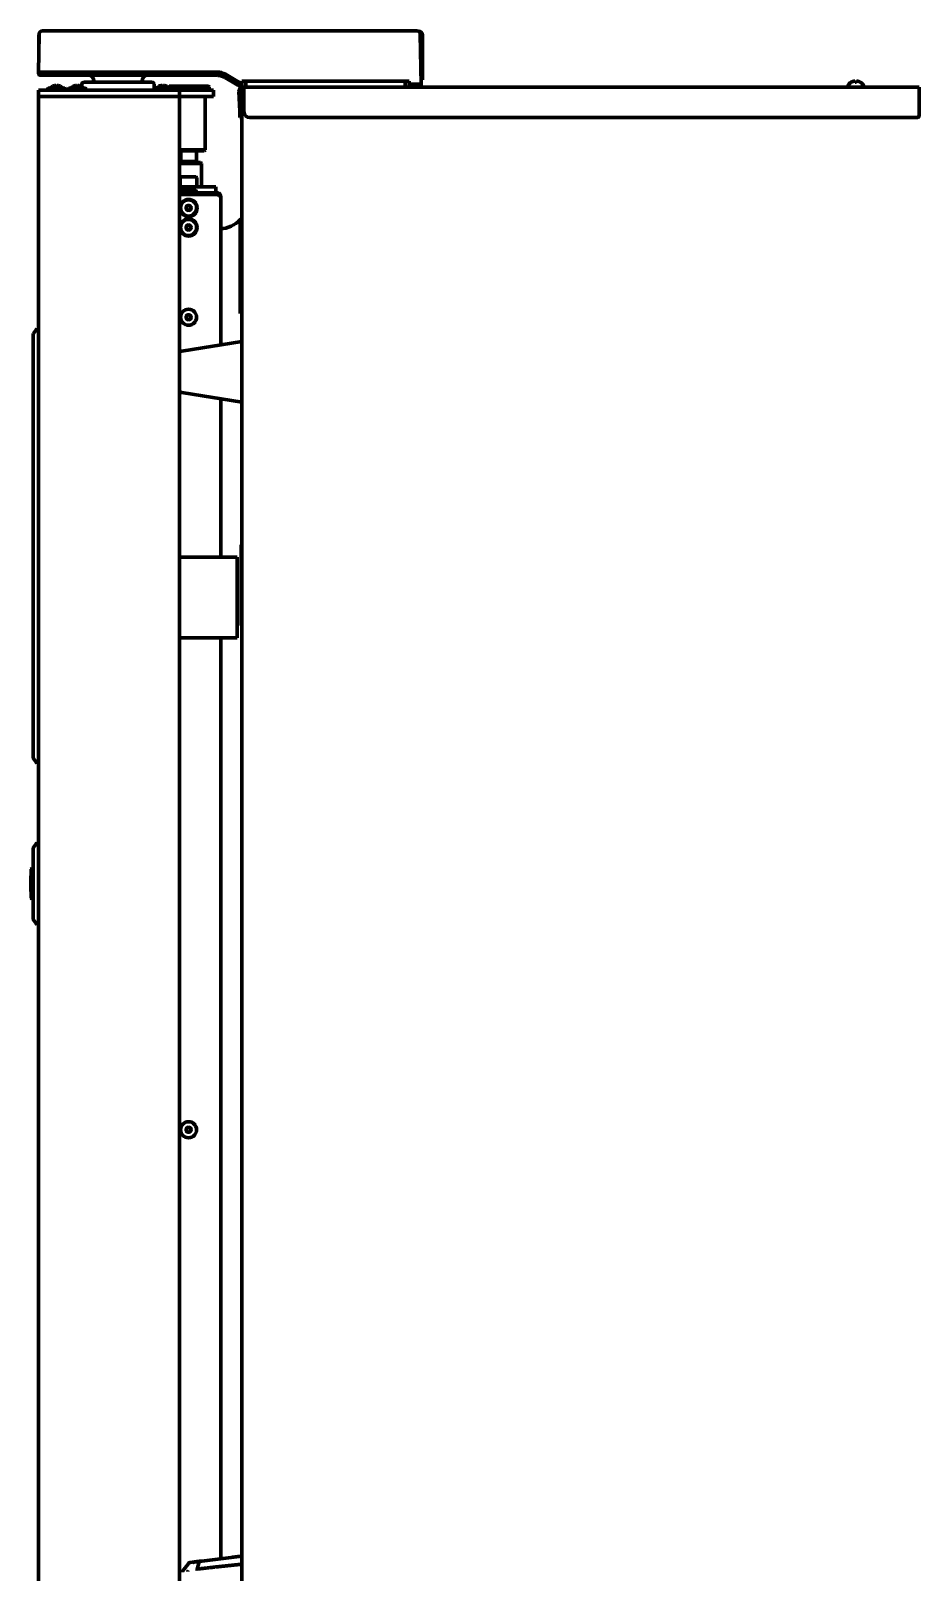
# Model space of a CAD drawing. Header units: inches. Extents: x -2898 to 7248, y 606 to 5598.
# Drawn here: x 1015 to 1456, y 3344 to 4108 of the extents above; entities that cross this region are included whole.
import ezdxf

# ---------------------------------------------------------------- set-up
doc = ezdxf.new("R2010")
doc.units = ezdxf.units.IN

msp = doc.modelspace()

# ---------------------------------------------------------------- linework, layer by layer
at = {"linetype": 'Continuous', "lineweight": 70}
for p, q in [((1019.35, 4106.57), (1019.02, 4087.84)), ((1019.22, 4106.34), (1019.22, 4099.3)), ((1107.89, 4108.34), (1021.15, 4108.34)), ((1111.88, 4108.34), (1107.89, 4108.34)), ((1118.56, 4108.34), (1111.88, 4108.34)), ((1122.57, 4108.34), (1118.56, 4108.34)), ((1206.79, 4108.34), (1122.57, 4108.34)), ((1209.02, 4081.84), (1208.59, 4106.57)), ((1208.82, 4106.34), (1208.82, 4093.3)), ((1209.62, 4106.34), (1209.62, 4086.09)), ((1019.02, 4087.84), (1020.02, 4087.84)), ((1019.02, 4087.84), (1019.03, 4087.33)), ((1020.02, 4087.84), (1107.89, 4087.84)), ((1020.03, 4086.34), (1106.95, 4086.34)), ((1067, 4082.84), (1041.58, 4082.84)), ((1046.57, 4083.4), (1046.58, 4082.84)), ((1075.47, 4082.84), (1067, 4082.84)), ((1070.46, 4082.84), (1070.47, 4083.4)), ((1111.89, 4086.77), (1118.57, 4082.92)), ((1111.95, 4085), (1118.08, 4081.47)), ((1120.02, 4080.34), (1120.02, 4083.34)), ((1120.02, 4083.34), (1122.02, 4083.34)), ((1201.02, 4083.34), (1122.02, 4083.34)), ((1122.02, 4080.34), (1122.02, 4083.34)), ((1201.02, 4080.34), (1201.02, 4083.34)), ((1201.02, 4083.34), (1203.02, 4083.34)), ((1203.02, 4080.34), (1203.02, 4083.34)), ((1209.02, 4082.84), (1209, 4084.09)), ((1209.02, 4083.62), (1209.02, 4082.84)), ((1209.02, 4082.83), (1209.02, 4082.84)), ((1209.62, 4086.09), (1209.62, 4084.09)), ((1422.39, 4082.79), (1422.39, 4082.82)), ((1426.99, 4082.82), (1426.99, 4082.79)), ((1019.02, 4078.84), (1021.02, 4078.84)), ((1019.02, 4078.84), (1019.02, 4075.84)), ((1019.02, 4075.85), (1019.02, 4075.84)), ((1021.02, 4075.84), (1019.02, 4075.84)), ((1019.02, 4075.84), (1021.02, 4075.84)), ((1019.02, 2427.84), (1019.02, 4075.84)), ((1021.02, 4078.84), (1087.02, 4078.84)), ((1021.02, 4075.84), (1087.02, 4075.84)), ((1023.52, 4079.44), (1023.52, 4079.24)), ((1023.92, 4079.84), (1032.12, 4079.84)), ((1026.15, 4080.82), (1026.15, 4080.84)), ((1027.65, 4080.82), (1027.65, 4081.22)), ((1028.4, 4081.22), (1028.4, 4080.82)), ((1029.9, 4080.82), (1029.9, 4080.84)), ((1032.52, 4079.24), (1032.52, 4079.44)), ((1033.77, 4079.44), (1033.77, 4079.24)), ((1034.17, 4079.84), (1042.37, 4079.84)), ((1036.4, 4080.82), (1036.4, 4080.84)), ((1037.9, 4080.82), (1037.9, 4081.22)), ((1038.65, 4081.22), (1038.65, 4080.82)), ((1040.15, 4080.82), (1040.15, 4080.84)), ((1040.58, 4081.86), (1040.55, 4080.57)), ((1042.77, 4079.24), (1042.77, 4079.44)), ((1076.27, 4079.44), (1076.27, 4079.24)), ((1076.51, 4079.81), (1076.47, 4081.86)), ((1076.67, 4079.84), (1084.87, 4079.84)), ((1078.9, 4080.82), (1078.9, 4080.84)), ((1080.4, 4080.82), (1080.4, 4081.22)), ((1081.15, 4081.22), (1081.15, 4080.82)), ((1082.65, 4080.82), (1082.65, 4080.84)), ((1084.02, 4080.84), (1083.77, 4080.59)), ((1103.77, 4080.59), (1083.77, 4080.59)), ((1083.77, 4080.59), (1083.77, 4079.84)), ((1093.77, 4080.84), (1084.02, 4080.84)), ((1085.24, 4079.09), (1103.77, 4079.09)), ((1085.27, 4079.24), (1085.27, 4079.44)), ((1087.02, 4078.84), (1089.02, 4078.84)), ((1089.02, 4075.84), (1087.02, 4075.84)), ((1087.02, 4075.84), (1089.02, 4075.84)), ((1089.02, 4078.84), (1094.95, 4078.84)), ((1089.02, 4078.84), (1089.02, 4075.84)), ((1089.02, 4075.84), (1094.95, 4075.84)), ((1089.02, 2437.84), (1089.02, 4075.84)), ((1103.52, 4080.84), (1093.77, 4080.84)), ((1094.95, 4078.84), (1096.95, 4078.84)), ((1096.95, 4075.84), (1094.95, 4075.84)), ((1096.95, 4078.84), (1104.02, 4078.84)), ((1096.95, 4075.84), (1104.02, 4075.84)), ((1101.77, 4049.34), (1101.77, 4075.84)), ((1103.77, 4080.59), (1103.52, 4080.84)), ((1103.52, 4078.84), (1103.77, 4079.09)), ((1103.77, 4079.09), (1103.77, 4080.59)), ((1104.02, 4078.84), (1106.02, 4078.84)), ((1106.02, 4075.84), (1104.02, 4075.84)), ((1106.02, 4078.84), (1106.02, 4075.84)), ((1118.08, 4081.47), (1119.33, 4080.75)), ((1118.59, 4078.27), (1118.94, 4068.35)), ((1119.59, 4078.31), (1119.94, 4068.39)), ((1120.59, 4080.34), (1120.02, 4080.34)), ((1120.02, 4077.24), (1120.02, 4077.34)), ((1121.02, 4077.24), (1120.02, 4077.24)), ((1120.02, 4077.24), (1120.02, 2412.04)), ((1121.02, 4080.34), (1120.59, 4080.34)), ((1121.02, 4079.34), (1120.59, 4079.34)), ((1121.02, 4080.34), (1121.02, 4078.24)), ((1121.02, 4080.34), (1456.19, 4080.34)), ((1121.02, 4078.24), (1121.02, 4068.34)), ((1203.02, 4081.84), (1208.02, 4081.84)), ((1209.02, 4081.84), (1208.02, 4081.84)), ((1209.01, 4081.33), (1209.02, 4081.84)), ((1209.01, 4081.33), (1209.02, 4081.84)), ((1209.02, 4081.84), (1209.02, 4081.85)), ((1420.69, 4080.94), (1420.69, 4080.74)), ((1428.69, 4080.74), (1428.69, 4080.94)), ((1456.19, 4080.34), (1456.19, 4078.24)), ((1456.19, 4078.24), (1456.19, 4066.34)), ((1119.05, 4065.35), (1118.94, 4068.35)), ((1119.94, 4068.39), (1120.02, 4066.04)), ((1120.02, 4065.39), (1119.05, 4065.35)), ((1124.02, 4065.34), (1455.19, 4065.34)), ((1019.02, 4054.69), (1018.85, 4054.69)), ((1089.02, 4049.34), (1101.77, 4049.34)), ((1089.02, 4048.84), (1101.27, 4048.84)), ((1089.67, 4048.84), (1089.67, 4043.49)), ((1097.47, 4043.49), (1097.47, 4048.84)), ((1101.27, 4048.84), (1101.77, 4049.34)), ((1093.57, 4042.99), (1089.02, 4042.99)), ((1093.57, 4042.49), (1089.02, 4042.49)), ((1089.67, 4043.49), (1089.17, 4042.99)), ((1093.57, 4043.49), (1089.67, 4043.49)), ((1097.47, 4043.49), (1093.57, 4043.49)), ((1099.57, 4042.99), (1093.57, 4042.99)), ((1100.07, 4042.49), (1093.57, 4042.49)), ((1097.97, 4042.99), (1097.47, 4043.49)), ((1100.07, 4042.49), (1099.57, 4042.99)), ((1100.07, 4030.99), (1100.07, 4042.49)), ((1019.02, 4031.02), (1018.85, 4031.02)), ((1019.02, 4031.02), (1018.85, 4031.02)), ((1019.02, 4031.02), (1018.85, 4031.02)), ((1019.02, 4031), (1018.85, 4031)), ((1019.02, 4031), (1018.85, 4031)), ((1019.02, 4030.94), (1018.85, 4030.94)), ((1019.02, 4030.93), (1018.85, 4030.93)), ((1019.02, 4030.92), (1018.85, 4030.92)), ((1089.02, 4030.99), (1105.07, 4030.99)), ((1089.42, 4035.49), (1089.42, 4031.19)), ((1089.92, 4035.99), (1093.57, 4035.99)), ((1090.87, 4029.39), (1096.27, 4029.39)), ((1093.57, 4035.99), (1097.22, 4035.99)), ((1097.72, 4031.19), (1097.72, 4035.49)), ((1105.07, 4030.99), (1107.07, 4030.99)), ((1107.07, 4030.99), (1107.07, 4027.99)), ((1018.85, 4024.84), (1019.02, 4024.84)), ((1019.02, 4028.23), (1018.92, 4028.23)), ((1019.02, 4022.11), (1018.92, 4022.11)), ((1107.08, 4027.99), (1089.02, 4027.99)), ((1106.8, 4027.19), (1089.02, 4027.19)), ((1107.36, 4027.19), (1106.82, 4027.19)), ((1109.51, 3952.57), (1109.51, 4025.89)), ((1019.02, 4017.2), (1018.92, 4017.2)), ((1119.14, 3968.19), (1119.14, 4014.67)), ((1018.85, 4003.43), (1019.02, 4003.43)), ((1018.85, 4003.42), (1019.02, 4003.42)), ((1018.85, 4003.4), (1019.02, 4003.4)), ((1018.85, 3979.78), (1019.02, 3979.78)), ((1016.61, 3958.27), (1017.87, 3960.12)), ((1019.02, 3960.34), (1018.29, 3960.34)), ((1016.52, 3956.34), (1016.52, 3957.99)), ((1016.52, 3749.34), (1016.52, 3956.34)), ((1090.21, 3949.52), (1120.02, 3954.24)), ((1090.21, 3928.97), (1120.02, 3924.24)), ((1109.51, 3847.23), (1109.51, 3925.9)), ((1120.02, 3853.34), (1119.72, 3853.34)), ((1119.72, 3813.34), (1119.72, 3853.34)), ((1115.51, 3847.24), (1089.02, 3847.24)), ((1115.51, 3847.24), (1117.71, 3847.24)), ((1117.71, 3807.24), (1117.71, 3847.24)), ((1115.51, 3807.24), (1089.02, 3807.24)), ((1109.51, 3350.56), (1109.51, 3807.23)), ((1115.51, 3807.24), (1117.71, 3807.24)), ((1120.02, 3813.34), (1119.72, 3813.34)), ((1016.52, 3747.7), (1016.52, 3749.34)), ((1016.61, 3747.42), (1017.87, 3745.56)), ((1019.02, 3745.34), (1018.29, 3745.34)), ((1016.52, 3701.09), (1016.52, 3702.99)), ((1016.52, 3669.59), (1016.52, 3701.09)), ((1016.61, 3703.27), (1017.87, 3705.12)), ((1018.29, 3705.34), (1019.02, 3705.34)), ((1015.52, 3692.59), (1015.52, 3685.34)), ((1016.02, 3692.84), (1015.77, 3692.84)), ((1015.27, 3688.66), (1015.27, 3682.03)), ((1015.52, 3685.34), (1015.52, 3678.09)), ((1015.77, 3677.84), (1016.02, 3677.84)), ((1016.52, 3667.7), (1016.52, 3669.59)), ((1016.61, 3667.42), (1017.87, 3665.56)), ((1018.29, 3665.34), (1019.02, 3665.34)), ((1094.42, 3348.7), (1096.56, 3348.96)), ((1098.79, 3348.94), (1097.84, 3345.38)), ((1093.75, 3348.32), (1090.73, 3344.46)), ((1119.59, 3347.76), (1120.02, 3347.81))]:
    msp.add_line(p, q, dxfattribs=at)
for centre, radius in [((1093.57, 4020.49), 4.25), ((1093.57, 4020.49), 4), ((1093.57, 4020.49), 1.25), ((1093.57, 4020.49), 1.15), ((1093.57, 4010.79), 4.25), ((1093.57, 4010.79), 4), ((1093.57, 4010.79), 1.25), ((1093.57, 4010.79), 1.15), ((1093.57, 3966.29), 4), ((1093.57, 3966.29), 1.25), ((1093.57, 3966.29), 1.15), ((1093.57, 3563.29), 4), ((1093.57, 3563.29), 1.25), ((1093.57, 3563.29), 1.15)]:
    msp.add_circle(centre, radius, dxfattribs=at)
for centre, radius, start, end in [((1021.15, 4106.54), 1.8, 90, 179), ((1206.79, 4106.54), 1.8, 1, 90), ((1207.82, 4106.34), 1.8, 0, 90), ((1020.03, 4087.34), 1, 181, 270), ((1041.58, 4081.84), 1, 90, 179), ((1043.57, 4083.34), 3, 1, 90), ((1073.47, 4083.34), 3, 90, 179), ((1075.47, 4081.84), 1, 1, 90), ((1424.89, 4078.72), 4.8, 121.58373, 149.69882), ((1424.69, 4079.04), 3.78, 90.00345, 97.60407), ((1424.69, 4079.04), 3.78, 82.39595, 89.99653), ((1424.49, 4078.72), 4.8, 30.30118, 58.41865), ((1023.92, 4079.44), 0.4, 90, 180), ((1023.92, 4079.24), 0.4, 180, 270), ((1028.02, 4077.59), 3.75, 120, 143.1301), ((1028.02, 4077.59), 3.73, 103.56267, 120.16679), ((1028.02, 4077.59), 3.25, 83.36926, 96.63074), ((1028.02, 4077.59), 3.73, 59.83321, 76.43733), ((1028.02, 4077.59), 3.75, 36.8699, 60), ((1032.12, 4079.44), 0.4, 0, 90), ((1032.12, 4079.24), 0.4, 270, 0), ((1034.17, 4079.44), 0.4, 90, 180), ((1034.17, 4079.24), 0.4, 180, 270), ((1038.27, 4077.59), 3.75, 120, 143.1301), ((1038.27, 4077.59), 3.73, 103.56267, 120.16679), ((1038.27, 4077.59), 3.25, 83.36926, 96.63074), ((1038.27, 4077.59), 3.73, 59.83321, 76.43733), ((1038.27, 4077.59), 3.75, 36.8699, 60), ((1042.37, 4079.44), 0.4, 0, 90), ((1042.37, 4079.24), 0.4, 270, 0), ((1076.01, 4079.34), 0.5, 270, 314.58573), ((1076.67, 4079.44), 0.4, 90, 180), ((1076.67, 4079.24), 0.4, 180, 270), ((1080.77, 4077.59), 3.75, 120, 143.1301), ((1080.77, 4077.59), 3.73, 103.56267, 120.16679), ((1080.77, 4077.59), 3.25, 83.36926, 96.63074), ((1080.77, 4077.59), 3.73, 59.83321, 76.43733), ((1080.77, 4077.59), 3.75, 36.8699, 60), ((1084.87, 4079.44), 0.4, 0, 90), ((1084.87, 4079.24), 0.4, 270, 0), ((1120.59, 4078.34), 2, 90, 182), ((1120.59, 4078.34), 1, 90, 182), ((1122.02, 4077.34), 2, 120.00094, 180), ((1208.01, 4081.34), 1, 270, 359), ((1421.09, 4080.94), 0.4, 149.69882, 180), ((1421.09, 4080.74), 0.4, 180, 270), ((1428.29, 4080.74), 0.4, 270, 0), ((1428.29, 4080.94), 0.4, 0, 30.30118), ((1089.92, 4035.49), 0.5, 90, 180), ((1089.62, 4031.19), 0.2, 180, 270), ((1090.87, 4028.09), 1.3, 90, 174.78409), ((1096.27, 4028.09), 1.3, 5.21591, 90), ((1097.22, 4035.49), 0.5, 0, 90), ((1097.52, 4031.19), 0.2, 270, 0), ((1089.78, 4028.19), 0.2, 174.78409, 270), ((1097.37, 4028.19), 0.2, 270, 5.21591), ((1106.8, 4023.19), 4, 76.89634, 90), ((1109.01, 4023.89), 13.69, 271.07926, 317.70051), ((1119.59, 4014.27), 0.6, 102.99146, 137.7005), ((1119.57, 4014.37), 0.5, 23.82246, 102.99146), ((1018.29, 3959.84), 0.5, 90, 145.71312), ((1017.02, 3957.99), 0.5, 145.71312, 180), ((1090.52, 3947.55), 2, 99, 138.59128), ((1090.52, 3930.94), 2, 221.40872, 261), ((1017.02, 3747.7), 0.5, 180, 214.28688), ((1018.29, 3745.84), 0.5, 214.28688, 270), ((1017.02, 3702.99), 0.5, 145.71312, 180), ((1018.29, 3704.84), 0.5, 90, 145.71312), ((1015.77, 3692.59), 0.25, 90, 180), ((1016.02, 3693.34), 0.5, 270, 0), ((1015.77, 3678.09), 0.25, 180, 270), ((1016.02, 3677.34), 0.5, 0, 90), ((1017.02, 3667.7), 0.5, 180, 214.28688), ((1018.29, 3665.84), 0.5, 214.28688, 270), ((1094.54, 3347.71), 1, 97, 142)]:
    msp.add_arc(centre, radius, start, end, dxfattribs=at)
for centre, major_axis, ratio, start_param, end_param in [((1106.95, 4076.34), (0, 10), 1, 6.197847, 6.283185), ((1107.99, -19173.99), (0, 23261.84), 0.017452, 6.273577, 6.283427), ((1106.95, 4076.34), (4.85, 8.75), 1, 6.265417, 6.322464), ((1242.7, 2157.68), (-33.62, 1929.43), 0.001054, 0.053755, 0.060422), ((1242.05, 2194.94), (-32.97, 1892.13), 0.001054, 0.053966, 0.060418), ((1027.4, 4077.59), (0, -3.64), 0.707107, 3.044426, 3.23876), ((1028.65, 4077.59), (0, 3.64), 0.707107, 6.186018, 6.380352), ((1037.65, 4077.59), (0, -3.64), 0.707107, 3.044426, 3.23876), ((1038.9, 4077.59), (0, 3.64), 0.707107, 6.186018, 6.380352), ((1080.15, 4077.59), (0, -3.64), 0.707107, 3.044426, 3.23876), ((1081.4, 4077.59), (0, 3.64), 0.707107, 6.186018, 6.380352), ((1124.02, 4068.34), (3, 0), 0.99863, 3.141593, 4.712389), ((1455.19, 4066.34), (1, 0), 0.99863, 4.712389, 6.283185), ((1091.52, 3343.85), (-0.123, 0.992), 1, 0.783816, 1.428934), ((1094.15, 3344.17), (0.12, -0.993), 0.961409, 3.928968, 4.596933)]:
    msp.add_ellipse(centre, major_axis=major_axis, ratio=ratio, start_param=start_param, end_param=end_param, dxfattribs=at)
for points, knots in [([(1107.8, 4086.31), (1108.12, 4086.28), (1108.44, 4086.24), (1109.06, 4086.12), (1109.68, 4085.98), (1110.28, 4085.78), (1110.87, 4085.55), (1111.16, 4085.42), (1111.45, 4085.27)], [0, 0, 0, 0, 0.25, 0.25, 0.5, 0.75, 0.75, 1, 1, 1, 1]), ([(1118.57, 4082.92), (1118.88, 4082.75), (1119.19, 4082.6), (1119.67, 4082.4), (1119.83, 4082.34), (1119.99, 4082.28)], [0, 0, 0, 0, 0.670691, 0.670691, 1, 1, 1, 1]), ([(1208.98, 4084.09), (1208.98, 4084.06), (1208.98, 4084.04), (1208.99, 4083.96), (1208.99, 4083.87), (1208.99, 4083.8), (1208.99, 4083.76)], [0, 0, 0, 0, 0.181544, 0.181544, 0.590772, 1, 1, 1, 1]), ([(1209.02, 4082.84), (1209.02, 4082.77), (1209.02, 4082.7), (1209.02, 4082.57), (1209.02, 4082.51), (1209.02, 4082.42), (1209.02, 4082.39), (1209.02, 4082.33), (1209.02, 4082.3), (1209.02, 4082.22), (1209.02, 4082.17), (1209.02, 4082.07), (1209.02, 4082.03), (1209.02, 4081.97), (1209.02, 4081.95), (1209.02, 4081.93), (1209.02, 4081.92), (1209.02, 4081.91), (1209.02, 4081.9), (1209.02, 4081.87), (1209.02, 4081.85), (1209.02, 4081.84), (1209.02, 4081.84), (1209.02, 4081.84), (1209.02, 4081.85), (1209.02, 4081.85)], [0, 0, 0, 0, 0.125, 0.125, 0.25, 0.25, 0.3125, 0.3125, 0.375, 0.375, 0.5, 0.5, 0.625, 0.625, 0.6875, 0.6875, 0.71875, 0.71875, 0.75, 0.75, 0.875, 0.875, 0.9375, 0.9375, 1, 1, 1, 1]), ([(1424.19, 4082.79), (1424.19, 4082.91), (1424.19, 4083.02), (1424.19, 4083.16), (1424.19, 4083.2), (1424.19, 4083.28), (1424.19, 4083.31), (1424.19, 4083.34)], [0, 0, 0, 0, 0.5, 0.5, 0.75, 0.75, 1, 1, 1, 1]), ([(1426.99, 4082.79), (1426.78, 4082.91), (1426.57, 4083.02), (1426.25, 4083.16), (1426.14, 4083.2), (1425.92, 4083.28), (1425.8, 4083.31), (1425.69, 4083.34)], [0, 0, 0, 0, 0.5, 0.5, 0.75, 0.75, 1, 1, 1, 1]), ([(1119.33, 4080.75), (1119.38, 4080.71), (1119.44, 4080.68), (1119.56, 4080.62), (1119.62, 4080.6), (1119.79, 4080.53), (1119.9, 4080.49), (1120.02, 4080.45)], [0, 0, 0, 0, 0.260977, 0.260977, 0.521955, 0.521955, 1, 1, 1, 1]), ([(1107.71, 4027.99), (1107.72, 4027.99), (1107.73, 4027.99), (1107.75, 4027.99), (1107.78, 4027.99), (1107.8, 4027.99), (1107.82, 4027.99), (1107.84, 4027.99), (1107.86, 4027.99), (1107.89, 4027.98), (1107.91, 4027.98), (1107.93, 4027.98), (1107.95, 4027.98), (1107.97, 4027.97), (1107.99, 4027.97), (1108.01, 4027.97), (1108.04, 4027.96), (1108.06, 4027.96), (1108.08, 4027.96), (1108.1, 4027.95), (1108.12, 4027.95), (1108.14, 4027.94), (1108.16, 4027.94), (1108.18, 4027.93), (1108.2, 4027.92), (1108.23, 4027.92), (1108.25, 4027.91), (1108.27, 4027.91), (1108.29, 4027.9), (1108.31, 4027.89), (1108.33, 4027.88), (1108.35, 4027.88), (1108.42, 4027.85), (1108.53, 4027.8), (1108.68, 4027.71), (1108.82, 4027.62), (1108.94, 4027.51), (1109.06, 4027.39), (1109.17, 4027.25), (1109.26, 4027.11), (1109.32, 4027), (1109.36, 4026.92), (1109.38, 4026.88), (1109.39, 4026.83), (1109.41, 4026.79), (1109.42, 4026.75), (1109.44, 4026.71), (1109.45, 4026.67), (1109.46, 4026.63), (1109.47, 4026.58), (1109.48, 4026.54), (1109.48, 4026.5), (1109.49, 4026.46), (1109.5, 4026.42), (1109.5, 4026.38), (1109.51, 4026.34), (1109.51, 4026.32), (1109.51, 4026.3)], [0, 0, 0, 0, 0.007484, 0.014972, 0.022464, 0.029959, 0.037458, 0.044961, 0.052467, 0.059978, 0.067492, 0.075011, 0.082534, 0.09006, 0.097592, 0.105127, 0.112667, 0.120211, 0.12776, 0.135313, 0.142871, 0.150434, 0.158001, 0.165574, 0.173151, 0.180733, 0.188321, 0.195913, 0.20351, 0.211113, 0.218721, 0.226335, 0.233954, 0.295902, 0.356772, 0.416603, 0.475435, 0.53847, 0.601717, 0.665229, 0.729059, 0.746829, 0.764482, 0.782018, 0.79944, 0.816747, 0.833943, 0.851027, 0.868001, 0.884866, 0.901624, 0.918277, 0.934825, 0.951269, 0.967612, 0.983856, 1, 1, 1, 1]), ([(1108.19, 4027.07), (1108.17, 4027.08), (1108.14, 4027.1), (1108.1, 4027.11), (1108.09, 4027.12), (1108.08, 4027.12), (1108.06, 4027.13), (1108.05, 4027.13), (1108.04, 4027.14), (1108.02, 4027.14), (1108.01, 4027.15), (1108, 4027.15), (1107.98, 4027.16), (1107.97, 4027.16), (1107.95, 4027.16), (1107.94, 4027.17), (1107.93, 4027.17), (1107.91, 4027.17), (1107.9, 4027.18), (1107.88, 4027.18), (1107.87, 4027.18), (1107.86, 4027.18), (1107.84, 4027.18), (1107.83, 4027.19), (1107.81, 4027.19), (1107.8, 4027.19), (1107.78, 4027.19), (1107.77, 4027.19), (1107.75, 4027.19), (1107.74, 4027.19), (1107.73, 4027.19), (1107.72, 4027.19), (1107.71, 4027.19)], [0, 0, 0, 0, 0.178637, 0.20772, 0.23674, 0.265698, 0.294596, 0.323434, 0.352214, 0.380935, 0.409599, 0.438207, 0.466759, 0.495257, 0.523702, 0.552094, 0.580435, 0.608724, 0.636965, 0.665156, 0.6933, 0.721396, 0.749447, 0.777453, 0.805415, 0.833334, 0.861211, 0.889047, 0.916843, 0.944599, 0.972318, 1, 1, 1, 1]), ([(1109.51, 4026.02), (1109.51, 4026.03), (1109.51, 4026.04), (1109.51, 4026.05), (1109.5, 4026.07), (1109.5, 4026.08), (1109.5, 4026.09), (1109.5, 4026.11), (1109.49, 4026.12), (1109.49, 4026.14), (1109.49, 4026.15), (1109.48, 4026.16), (1109.48, 4026.18), (1109.47, 4026.19), (1109.47, 4026.21), (1109.46, 4026.22), (1109.46, 4026.23), (1109.45, 4026.25), (1109.45, 4026.26), (1109.44, 4026.27), (1109.44, 4026.29), (1109.43, 4026.3), (1109.42, 4026.31), (1109.42, 4026.32), (1109.41, 4026.34), (1109.4, 4026.35), (1109.39, 4026.36), (1109.38, 4026.38), (1109.37, 4026.39), (1109.37, 4026.4), (1109.36, 4026.41), (1109.35, 4026.42), (1109.34, 4026.44), (1109.33, 4026.45), (1109.32, 4026.46), (1109.3, 4026.47), (1109.29, 4026.48), (1109.28, 4026.5), (1109.27, 4026.51), (1109.26, 4026.52), (1109.24, 4026.53), (1109.23, 4026.54), (1109.22, 4026.55), (1109.2, 4026.56), (1109.19, 4026.58), (1109.18, 4026.59), (1109.16, 4026.6), (1109.15, 4026.61), (1109.13, 4026.62), (1109.12, 4026.63), (1109.1, 4026.64), (1109.08, 4026.65), (1109.07, 4026.66), (1109.05, 4026.67), (1109.03, 4026.68), (1109.01, 4026.69), (1109, 4026.7), (1108.98, 4026.71), (1108.96, 4026.72), (1108.94, 4026.73), (1108.91, 4026.75), (1108.89, 4026.76), (1108.86, 4026.77), (1108.83, 4026.79), (1108.8, 4026.8), (1108.77, 4026.81), (1108.74, 4026.82), (1108.71, 4026.84), (1108.68, 4026.85), (1108.64, 4026.86), (1108.61, 4026.87), (1108.58, 4026.88), (1108.54, 4026.89), (1108.51, 4026.9), (1108.48, 4026.92), (1108.44, 4026.93), (1108.4, 4026.94), (1108.37, 4026.95), (1108.33, 4026.96), (1108.3, 4026.97), (1108.26, 4026.98), (1108.22, 4026.99), (1108.18, 4026.99), (1108.15, 4027), (1108.11, 4027.01), (1108.07, 4027.02), (1108.03, 4027.03), (1107.99, 4027.04), (1107.95, 4027.05), (1107.91, 4027.05), (1107.87, 4027.06), (1107.83, 4027.07), (1107.79, 4027.08), (1107.75, 4027.08), (1107.73, 4027.09), (1107.71, 4027.09)], [0, 0, 0, 0, 0.00864, 0.01729, 0.02595, 0.034622, 0.043304, 0.051998, 0.060703, 0.069419, 0.078148, 0.086888, 0.095641, 0.104406, 0.113184, 0.121974, 0.130778, 0.139594, 0.148424, 0.157268, 0.166125, 0.174996, 0.183882, 0.192781, 0.201696, 0.210624, 0.219568, 0.228527, 0.237501, 0.24649, 0.255496, 0.264516, 0.273553, 0.282606, 0.291675, 0.300761, 0.309863, 0.318983, 0.328119, 0.337273, 0.346443, 0.355632, 0.364838, 0.374062, 0.383304, 0.392564, 0.401842, 0.41114, 0.420455, 0.42979, 0.439144, 0.448516, 0.457909, 0.46732, 0.476752, 0.486203, 0.495674, 0.505165, 0.514677, 0.524209, 0.537545, 0.550891, 0.564248, 0.577616, 0.590997, 0.604389, 0.617794, 0.631212, 0.644644, 0.658089, 0.671549, 0.685024, 0.698514, 0.71202, 0.725542, 0.73908, 0.752635, 0.766208, 0.779798, 0.793407, 0.807034, 0.820681, 0.834346, 0.848032, 0.861738, 0.875464, 0.889212, 0.902981, 0.916772, 0.930585, 0.944421, 0.95828, 0.972163, 0.986069, 1, 1, 1, 1]), ([(1109.51, 4025.89), (1109.51, 4025.92), (1109.51, 4025.94), (1109.51, 4025.98), (1109.51, 4026), (1109.51, 4026.02)], [0, 0, 0, 0, 0.5, 0.5, 1, 1, 1, 1]), ([(1015.54, 3689.66), (1015.5, 3689.58), (1015.46, 3689.5), (1015.39, 3689.34), (1015.36, 3689.26), (1015.34, 3689.16), (1015.33, 3689.13), (1015.32, 3689.09), (1015.32, 3689.07), (1015.3, 3689.01), (1015.3, 3688.96), (1015.28, 3688.83), (1015.27, 3688.75), (1015.27, 3688.66)], [0, 0, 0, 0, 0.25, 0.25, 0.5, 0.5, 0.5625, 0.5625, 0.625, 0.625, 0.75, 0.75, 1, 1, 1, 1]), ([(1015.27, 3682.03), (1015.27, 3681.99), (1015.27, 3681.94), (1015.28, 3681.85), (1015.28, 3681.81), (1015.3, 3681.68), (1015.32, 3681.6), (1015.35, 3681.47), (1015.36, 3681.43), (1015.39, 3681.37), (1015.39, 3681.35), (1015.41, 3681.3), (1015.42, 3681.28), (1015.46, 3681.18), (1015.5, 3681.1), (1015.54, 3681.03)], [0, 0, 0, 0, 0.125, 0.125, 0.25, 0.25, 0.5, 0.5, 0.625, 0.625, 0.6875, 0.6875, 0.75, 0.75, 1, 1, 1, 1]), ([(1096.56, 3348.96), (1096.53, 3348.96), (1096.5, 3348.95), (1096.45, 3348.94), (1096.43, 3348.94), (1096.4, 3348.93), (1096.39, 3348.93), (1096.31, 3348.9), (1096.26, 3348.87), (1096.14, 3348.81), (1096.04, 3348.73), (1095.95, 3348.64), (1095.92, 3348.59)], [0, 0, 0, 0, 0.125, 0.125, 0.1875, 0.1875, 0.25, 0.25, 0.5, 0.5, 0.75, 1, 1, 1, 1]), ([(1096.56, 3348.96), (1096.56, 3348.96), (1096.57, 3348.96), (1096.58, 3348.96), (1096.58, 3348.96), (1096.59, 3348.97), (1096.62, 3348.97), (1096.66, 3348.97), (1096.73, 3348.98), (1096.79, 3348.99), (1096.88, 3349), (1096.9, 3349), (1096.93, 3349.01), (1096.99, 3349.02), (1097.05, 3349.02), (1097.18, 3349.04), (1097.27, 3349.05), (1097.4, 3349.07), (1097.42, 3349.07), (1097.47, 3349.07), (1097.55, 3349.08), (1097.69, 3349.1), (1097.8, 3349.12), (1097.89, 3349.13), (1097.92, 3349.13), (1097.98, 3349.14), (1098.01, 3349.14), (1098.16, 3349.16), (1098.29, 3349.17), (1098.48, 3349.2), (1098.54, 3349.21), (1098.64, 3349.22), (1098.69, 3349.22), (1098.74, 3349.23), (1098.77, 3349.23), (1098.78, 3349.24), (1098.8, 3349.24)], [0, 0, 0, 0, 0.015625, 0.015625, 0.03125, 0.03125, 0.0625, 0.125, 0.125, 0.25, 0.25, 0.28125, 0.28125, 0.3125, 0.375, 0.375, 0.5, 0.5, 0.53125, 0.53125, 0.5625, 0.625, 0.6875, 0.6875, 0.71875, 0.71875, 0.75, 0.75, 0.875, 0.875, 0.9375, 0.9375, 0.96875, 0.984375, 0.984375, 1, 1, 1, 1]), ([(1098.79, 3348.94), (1098.79, 3348.99), (1098.79, 3349.03), (1098.79, 3349.08), (1098.79, 3349.11), (1098.79, 3349.13), (1098.79, 3349.15), (1098.79, 3349.15), (1098.79, 3349.18), (1098.79, 3349.2), (1098.79, 3349.22), (1098.79, 3349.23), (1098.8, 3349.24), (1098.8, 3349.24), (1098.8, 3349.24), (1098.8, 3349.24), (1098.8, 3349.24), (1098.8, 3349.24), (1098.8, 3349.24)], [0, 0, 0, 0, 0.25, 0.25, 0.375, 0.4375, 0.4375, 0.5, 0.5, 0.75, 0.75, 0.875, 0.9375, 0.9375, 0.953125, 0.953125, 0.96875, 1, 1, 1, 1]), ([(1098.8, 3349.24), (1100.57, 3349.45), (1102.34, 3349.67), (1105.87, 3350.11), (1107.64, 3350.32), (1111.18, 3350.76), (1112.95, 3350.97), (1115.6, 3351.3), (1116.48, 3351.41), (1118.25, 3351.63), (1119.14, 3351.73), (1120.02, 3351.84)], [0, 0, 0, 0, 0.25, 0.25, 0.5, 0.5, 0.75, 0.75, 0.875, 0.875, 1, 1, 1, 1]), ([(1120.02, 3351.84), (1120.02, 3351.84), (1120.02, 3351.81), (1120.02, 3351.62), (1120.02, 3351.23), (1120.02, 3350.69), (1120.02, 3349.99), (1120.02, 3349.2), (1120.02, 3348.51), (1120.02, 3347.99), (1120.02, 3347.81)], [0, 0, 0, 0, 0.079794, 0.247104, 0.330759, 0.49807, 0.66538, 0.749035, 0.916345, 1, 1, 1, 1]), ([(1097.75, 3345.37), (1097.76, 3345.37), (1097.77, 3345.37), (1097.79, 3345.38), (1097.8, 3345.38), (1097.81, 3345.38), (1097.82, 3345.38), (1097.83, 3345.38), (1097.84, 3345.38), (1097.84, 3345.38)], [0, 0, 0, 0, 0.237746, 0.498959, 0.599315, 0.699436, 0.799484, 0.899619, 1, 1, 1, 1]), ([(1097.75, 3345.38), (1097.76, 3345.33), (1097.77, 3345.28), (1097.8, 3345.17), (1097.81, 3345.12), (1097.84, 3345), (1097.85, 3344.94), (1097.88, 3344.81), (1097.9, 3344.75), (1097.92, 3344.69)], [0, 0, 0, 0, 0.25, 0.25, 0.5, 0.5, 0.75, 0.75, 1, 1, 1, 1]), ([(1119.59, 3347.76), (1119.45, 3347.75), (1119.16, 3347.72), (1118.73, 3347.67), (1118.3, 3347.63), (1117.87, 3347.58), (1117.44, 3347.54), (1117.02, 3347.49), (1116.59, 3347.45), (1116.16, 3347.4), (1115.74, 3347.36), (1115.31, 3347.31), (1114.89, 3347.27), (1114.47, 3347.23), (1114.05, 3347.18), (1113.62, 3347.14), (1113.2, 3347.09), (1112.78, 3347.05), (1112.36, 3347.01), (1111.95, 3346.96), (1111.53, 3346.92), (1111.11, 3346.88), (1110.69, 3346.83), (1110.28, 3346.79), (1109.86, 3346.74), (1109.45, 3346.7), (1109.04, 3346.66), (1108.58, 3346.61), (1108.06, 3346.55), (1107.49, 3346.49), (1106.9, 3346.43), (1106.3, 3346.36), (1105.68, 3346.29), (1105.05, 3346.22), (1104.4, 3346.15), (1103.73, 3346.08), (1103.05, 3346), (1102.35, 3345.92), (1101.64, 3345.84), (1100.91, 3345.75), (1100.16, 3345.66), (1099.4, 3345.57), (1098.62, 3345.48), (1098.1, 3345.42), (1097.84, 3345.39)], [0, 0, 0, 0, 0.019778, 0.039524, 0.059237, 0.078919, 0.098568, 0.118184, 0.137769, 0.157321, 0.176842, 0.19633, 0.215785, 0.235209, 0.2546, 0.273959, 0.293286, 0.31258, 0.331843, 0.351073, 0.370271, 0.389436, 0.40857, 0.427671, 0.44674, 0.465776, 0.484781, 0.503753, 0.5293, 0.555576, 0.582581, 0.610315, 0.638778, 0.66797, 0.697892, 0.728543, 0.759923, 0.792032, 0.82487, 0.858438, 0.892734, 0.92776, 0.963516, 1, 1, 1, 1])]:
    msp.add_open_spline(points, degree=3, knots=knots, dxfattribs=at)
for points, degree in [([(1423.69, 4083.34), (1423.63, 4083.33), (1423.52, 4083.3), (1423.36, 4083.24), (1423.2, 4083.19), (1423.05, 4083.13), (1422.9, 4083.06), (1422.74, 4082.99), (1422.57, 4082.9), (1422.45, 4082.83), (1422.39, 4082.79)], 3), ([(1424.19, 4083.34), (1424.16, 4083.34), (1424.12, 4083.35), (1424.04, 4083.35), (1423.97, 4083.36), (1423.9, 4083.36), (1423.83, 4083.35), (1423.76, 4083.35), (1423.71, 4083.34), (1423.69, 4083.34)], 3), ([(1425.69, 4083.34), (1425.66, 4083.34), (1425.61, 4083.35), (1425.54, 4083.35), (1425.46, 4083.36), (1425.39, 4083.36), (1425.33, 4083.35), (1425.26, 4083.35), (1425.21, 4083.34), (1425.19, 4083.34)], 3), ([(1425.19, 4083.34), (1425.19, 4083.33), (1425.19, 4083.3), (1425.19, 4083.24), (1425.19, 4083.19), (1425.19, 4083.13), (1425.19, 4083.06), (1425.19, 4082.99), (1425.19, 4082.9), (1425.19, 4082.83), (1425.19, 4082.79)], 3), ([(1107.08, 4027.99), (1107.29, 4027.99), (1107.5, 4027.99), (1107.71, 4027.99)], 3), ([(1107.36, 4027.19), (1107.27, 4027.46), (1107.17, 4027.73), (1107.08, 4027.99)], 3), ([(1107.71, 4027.19), (1107.59, 4027.19), (1107.48, 4027.19), (1107.36, 4027.19)], 3), ([(1108.71, 4026.25), (1108.98, 4026.27), (1109.24, 4026.29), (1109.51, 4026.3)], 3), ([(1109.51, 4026.13), (1108.71, 4026.16)], 1), ([(1109.51, 4026.14), (1109.51, 4026.19), (1109.51, 4026.25), (1109.51, 4026.31)], 3)]:
    msp.add_open_spline(points, degree=degree, dxfattribs=at)

doc.saveas('drawing.dxf')
